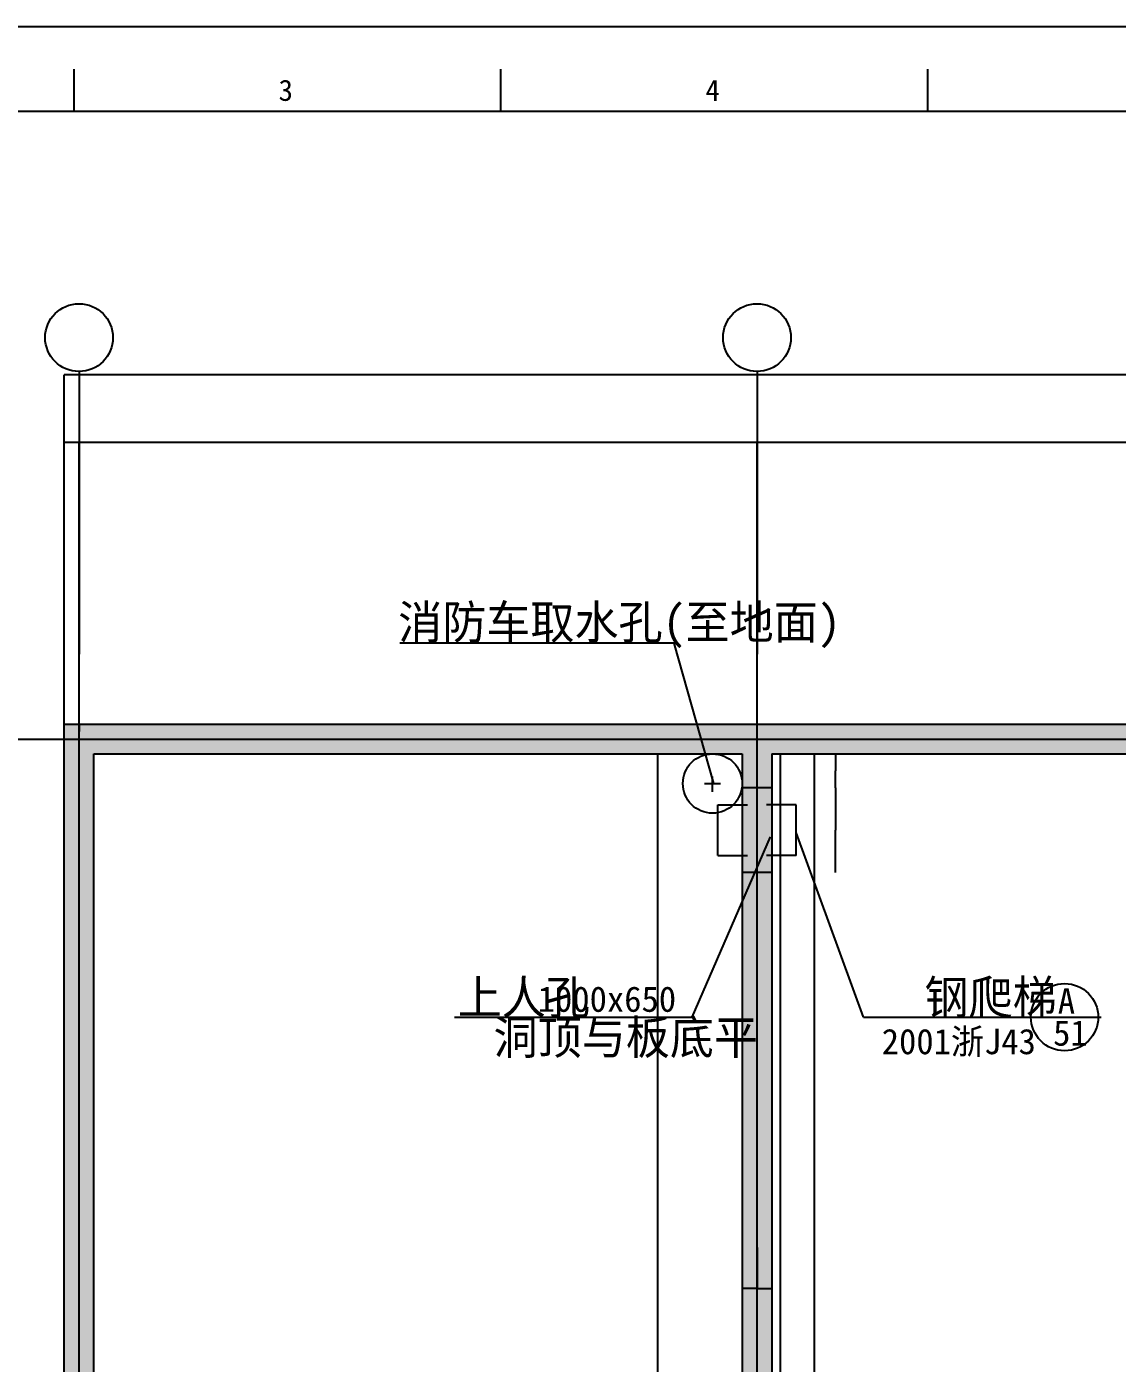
# Model space of a CAD drawing. Header units: metres. Extents: x 0 to 433927, y 0 to 133848.
# Drawn here: x 361313 to 374181, y 118072 to 133848 of the extents above; entities that cross this region are included whole.
import ezdxf

# ---------------------------------------------------------------- set-up
doc = ezdxf.new("R2010")
doc.units = ezdxf.units.M
for name, color, linetype in [('AXIS', 3, 'Continuous'), ('DOTE', 1, 'Continuous'), ('PUB_DIM', 3, 'Continuous'), ('PUB_TEXT', 7, 'Continuous'), ('TK', 9, 'Continuous'), ('WALL', 40, 'Continuous'), ('剪力墙', 252, 'Continuous'), ('说明', 60, 'Continuous')]:
    doc.layers.add(name, color=color, linetype=linetype)
doc.dimstyles.get("Standard").update_dxf_attribs({"dimtxt": 2.5, "dimasz": 2.5, "dimexe": 1.25, "dimexo": 0.625, "dimtad": 1, "dimcen": 2.5, "dimazin": 3, "dimtfac": 1, "dimtmove": 0, "dimatfit": 3})

# ---------------------------------------------------------------- blocks, each defined once
blk = doc.blocks.new('_AXISO')
blk.add_circle((0, 0), 0.5)
blk = doc.blocks.new('*D2')
for p, q in [((373428.24, 128940.05), (369929.99, 128940.05)), ((369930.24, 126440.05), (369930.24, 128940.05)), ((376930.49, 128940.05), (373432.24, 128940.05)), ((376930.24, 126440.05), (376930.24, 128940.05))]:
    blk.add_line(p, q)
at = {"layer": 'Defpoints'}
for p in [(376930.24, 128940.05), (369930.24, 126440.05), (376930.24, 126440.05)]:
    blk.add_point(p, dxfattribs=at)
at = {"layer": 'AXIS', "insert": (373430.24, 128940.05), "char_height": 1, "attachment_point": 5}
blk.add_mtext('7000', dxfattribs=at)
blk = doc.blocks.new('*D3')
for p, q in [((365928.24, 128940.05), (361929.99, 128940.05)), ((361930.24, 126440.05), (361930.24, 128940.05)), ((369930.49, 128940.05), (365932.24, 128940.05)), ((369930.24, 126440.05), (369930.24, 128940.05))]:
    blk.add_line(p, q)
at = {"layer": 'Defpoints'}
for p in [(369930.24, 128940.05), (361930.24, 126440.05), (369930.24, 126440.05)]:
    blk.add_point(p, dxfattribs=at)
at = {"layer": 'AXIS', "insert": (365930.24, 128940.05), "char_height": 1, "attachment_point": 5}
blk.add_mtext('8000', dxfattribs=at)
blk = doc.blocks.new('*D20')
for p, q in [((370854.69, 125265.05), (370854.69, 125065.05)), ((370854.44, 125065.05), (370854.19, 125065.05)), ((370854.69, 124865.05), (370854.69, 125065.05)), ((370854.69, 125065.05), (370854.69, 125065.05)), ((370854.94, 125065.05), (370855.19, 125065.05))]:
    blk.add_line(p, q)
at = {"layer": 'Defpoints'}
for p in [(370854.69, 125265.05), (370854.69, 125065.05), (370854.69, 124865.05)]:
    blk.add_point(p, dxfattribs=at)
at = {"layer": 'PUB_DIM', "insert": (370854.69, 125066.175), "char_height": 1, "attachment_point": 5}
blk.add_mtext('0', dxfattribs=at)
blk = doc.blocks.new('*D21')
for p, q in [((370854.69, 124865.05), (370854.69, 124365.05)), ((370854.44, 124365.05), (370854.19, 124365.05)), ((370854.69, 123865.05), (370854.69, 124365.05)), ((370854.69, 124365.05), (370854.69, 124365.05)), ((370854.94, 124365.05), (370855.19, 124365.05))]:
    blk.add_line(p, q)
at = {"layer": 'Defpoints'}
for p in [(370854.69, 124865.05), (370854.69, 124365.05), (370854.69, 123865.05)]:
    blk.add_point(p, dxfattribs=at)
at = {"layer": 'PUB_DIM', "insert": (370854.69, 124366.175), "char_height": 1, "attachment_point": 5}
blk.add_mtext('0', dxfattribs=at)
blk = doc.blocks.new('*D27')
for p, q in [((361930.24, 125615.05), (361930.24, 125527.55)), ((361929.99, 125527.55), (361929.74, 125527.55)), ((361930.24, 125440.05), (361930.24, 125527.55)), ((361930.24, 125527.55), (361930.24, 125527.55)), ((361930.49, 125527.55), (361930.74, 125527.55))]:
    blk.add_line(p, q)
at = {"layer": 'Defpoints'}
for p in [(361930.24, 125615.05), (361930.24, 125527.55), (361930.24, 125440.05)]:
    blk.add_point(p, dxfattribs=at)
at = {"layer": 'PUB_DIM', "insert": (361930.24, 125528.675), "char_height": 1, "attachment_point": 5}
blk.add_mtext('0', dxfattribs=at)
blk = doc.blocks.new('*D33')
for p, q in [((370678.74, 129740.05), (361755.99, 129740.05)), ((361756.24, 125840.05), (361756.24, 129740.05)), ((379606.49, 129740.05), (370683.74, 129740.05)), ((379606.24, 125840.05), (379606.24, 129740.05))]:
    blk.add_line(p, q)
at = {"layer": 'Defpoints'}
for p in [(379606.24, 129740.05), (361756.24, 125840.05), (379606.24, 125840.05)]:
    blk.add_point(p, dxfattribs=at)
at = {"layer": 'AXIS', "insert": (370681.24, 129740.05), "char_height": 1, "attachment_point": 5}
blk.add_mtext('17850', dxfattribs=at)
blk = doc.blocks.new('*D34')
for p, q in [((361841.24, 128940.05), (361754.99, 128940.05)), ((361755.24, 125015.05), (361755.24, 128940.05)), ((361930.49, 128940.05), (361844.24, 128940.05)), ((361930.24, 125015.05), (361930.24, 128940.05))]:
    blk.add_line(p, q)
at = {"layer": 'Defpoints'}
for p in [(361930.24, 128940.05), (361755.24, 125015.05), (361930.24, 125015.05)]:
    blk.add_point(p, dxfattribs=at)
at = {"layer": 'PUB_DIM', "insert": (361842.74, 128940.05), "char_height": 1, "attachment_point": 5}
blk.add_mtext('175', dxfattribs=at)
blk = doc.blocks.new('*D50')
for p, q in [((369755.24, 119440.05), (369755.24, 118954.37)), ((369930.24, 119440.05), (369930.24, 118954.37)), ((369841.24, 118954.37), (369754.99, 118954.37)), ((369930.49, 118954.37), (369844.24, 118954.37))]:
    blk.add_line(p, q)
at = {"layer": 'Defpoints'}
for p in [(369755.24, 119440.05), (369930.24, 119440.05), (369930.24, 118954.37)]:
    blk.add_point(p, dxfattribs=at)
at = {"layer": 'PUB_DIM', "insert": (369842.74, 118954.37), "char_height": 1, "attachment_point": 5}
blk.add_mtext('175', dxfattribs=at)
blk = doc.blocks.new('*D51')
for p, q in [((369930.24, 119440.05), (369930.24, 118954.37)), ((370105.24, 119440.05), (370105.24, 118954.37)), ((369930.49, 118954.37), (370016.24, 118954.37)), ((370019.24, 118954.37), (370104.99, 118954.37))]:
    blk.add_line(p, q)
at = {"layer": 'Defpoints'}
for p in [(369930.24, 119440.05), (370105.24, 119440.05), (369930.24, 118954.37)]:
    blk.add_point(p, dxfattribs=at)
at = {"layer": 'PUB_DIM', "insert": (370017.74, 118954.37), "char_height": 1, "attachment_point": 5}
blk.add_mtext('175', dxfattribs=at)

msp = doc.modelspace()

# ---------------------------------------------------------------- hatches: boundary and pattern name
at = {"layer": '剪力墙'}
h = msp.add_hatch(dxfattribs=at)
h.set_pattern_fill('SOLID')
h.paths.add_polyline_path([(361755.24, 125615.05), (361755.24, 107265.05), (377105.24, 107265.05), (379605.24, 107265.05), (379605.24, 113615.05), (379605.24, 115715.05), (377105.24, 115715.05), (377105.24, 125615.05)])
h.paths.add_polyline_path([(369755.24, 125265.05), (369755.24, 107615.05), (362105.24, 107615.05), (362105.24, 125265.05)])
h.paths.add_polyline_path([(370105.24, 125265.05), (376755.24, 125265.05), (376755.24, 115365.05), (377105.24, 115365.05), (379255.24, 115365.05), (379255.24, 107615.05), (377105.24, 107615.05), (377105.24, 113865.05), (376755.24, 113865.05), (376755.24, 107615.05), (370105.24, 107615.05)])

# ---------------------------------------------------------------- linework, layer by layer
for p, q in [((368755.24, 125265.05), (368755.24, 107615.05)), ((370205.24, 125265.05), (370205.24, 107715.05)), ((370605.24, 125265.05), (370605.24, 108115.05))]:
    msp.add_line(p, q)
at = {"layer": 'AXIS'}
for p, q in [((361930.24, 129778.62), (361930.24, 126440.05)), ((369930.24, 129778.62), (369930.24, 126440.05))]:
    msp.add_line(p, q, dxfattribs=at)
at = {"layer": 'DOTE'}
for p, q in [((361930.24, 106440.05), (361930.24, 126440.05)), ((369930.24, 106440.05), (369930.24, 126440.05)), ((360930.24, 125440.05), (380430.24, 125440.05))]:
    msp.add_line(p, q, dxfattribs=at)
at = {"layer": 'PUB_DIM'}
for p, q in [((368954.04, 126572.96), (365715.36, 126572.96)), ((369422.19, 124916.88), (368954.04, 126572.96)), ((369405.24, 124818.46), (369405.24, 124998.45)), ((370105.24, 124865.05), (369755.24, 124865.05)), ((369467.33, 124665.05), (369817.33, 124665.05)), ((369467.33, 124065.05), (369467.33, 124665.05)), ((370393.14, 124665.05), (370043.14, 124665.05)), ((370393.14, 124065.05), (370393.14, 124665.05)), ((371187.94, 122156.81), (370393.14, 124336.82)), ((370086.84, 124284.69), (369162.97, 122156.81)), ((369467.33, 124065.05), (369817.33, 124065.05)), ((370393.14, 124065.05), (370043.14, 124065.05)), ((370105.24, 123865.05), (369755.24, 123865.05)), ((366359.42, 122156.81), (369162.97, 122156.81)), ((371187.94, 122156.81), (373991.49, 122156.81))]:
    msp.add_line(p, q, dxfattribs=at)
msp.add_lwpolyline([(369311.59, 124915.05), (369498.7, 124915.05)], dxfattribs=at)
for centre, radius in [((369405.24, 124915.05), 350), ((373559.49, 122156.81), 396.73)]:
    msp.add_circle(centre, radius, dxfattribs=at)
at = {"layer": 'TK'}
for p, q in [((433391.81, 133847.74), (349291.81, 133847.74)), ((361866.81, 133347.74), (361866.81, 132847.74)), ((366904.31, 133347.74), (366904.31, 132847.74)), ((371941.81, 133347.74), (371941.81, 132847.74))]:
    msp.add_line(p, q, dxfattribs=at)
msp.add_lwpolyline([(432391.81, 132847.74), (351791.81, 132847.74), (351791.81, 75447.74), (432391.81, 75447.74)], close=True, dxfattribs=at)
at = {"layer": 'WALL'}
for p, q in [((361755.24, 107265.05), (361755.24, 125615.05)), ((361755.24, 125615.05), (377105.24, 125615.05)), ((362105.24, 107615.05), (362105.24, 125265.05)), ((362105.24, 125265.05), (369755.24, 125265.05)), ((369755.24, 125265.05), (369755.24, 107615.05)), ((370105.24, 125265.05), (376755.24, 125265.05)), ((370105.24, 125265.05), (370105.24, 107615.05))]:
    msp.add_line(p, q, dxfattribs=at)
at = {"layer": '说明'}
msp.add_lwpolyline([(361755.24, 125615.05), (377105.24, 125615.05), (377105.24, 115715.05), (379605.24, 115715.05), (379605.24, 107265.05), (361755.24, 107265.05)], close=True, dxfattribs=at)

# ---------------------------------------------------------------- block references
at = {"layer": 'AXIS', "xscale": 800, "yscale": 800, "zscale": 800}
for p in [(361930.24, 130178.62), (369930.24, 130178.62)]:
    msp.add_blockref('_AXISO', p, dxfattribs=at)

# ---------------------------------------------------------------- texts
at = {"layer": 'PUB_TEXT'}
for s, height, p in [('消防车取水孔(至地面)', 400, (365695.92, 126619.8)), ('上人孔', 400, (366397.85, 122191.82)), ('钢爬梯', 400, (371907.68, 122191.82)), ('1000x650', 300, (367342.96, 122220.05)), ('A', 300, (373479.42, 122197.22)), ('洞顶与板底平', 400, (366821.78, 121719.73)), ('51', 300, (373424.27, 121820.74)), ('2001浙J43', 300, (371402.14, 121719.73))]:
    msp.add_text(s, height=height, dxfattribs=at).set_placement(p)
at = {"layer": 'TK'}
for s, p in [('3', (364284.37, 132972.74)), ('4', (369321.87, 132972.74))]:
    msp.add_text(s, height=250, dxfattribs=at).set_placement(p)

# ---------------------------------------------------------------- dimensions: what is measured, and where the dimension line sits
at = {"layer": 'AXIS'}
for base, p1, p2, picture, middle in [((379606.24, 129740.05), (379606.24, 125840.05), (361756.24, 125840.05), '*D33', (370681.24, 129740.05)), ((369930.24, 128940.05), (369930.24, 126440.05), (361930.24, 126440.05), '*D3', (365930.24, 128940.05)), ((376930.24, 128940.05), (376930.24, 126440.05), (369930.24, 126440.05), '*D2', (373430.24, 128940.05))]:
    dim = msp.add_linear_dim(base=base, p1=p1, p2=p2, dimstyle='Standard', dxfattribs=at)
    dim.commit()
    dim.dimension.update_dxf_attribs({"geometry": picture, "text_midpoint": middle})
at = {"layer": 'PUB_DIM'}
for base, p1, p2, picture, middle in [((361930.24, 128940.05), (361930.24, 125015.05), (361755.24, 125015.05), '*D34', (361842.74, 128940.05)), ((361930.24, 125527.55), (361930.24, 125615.05), (361930.24, 125440.05), '*D27', (361930.24, 125528.675)), ((370854.69, 125065.05), (370854.69, 125265.05), (370854.69, 124865.05), '*D20', (370854.69, 125066.175)), ((370854.69, 124365.05), (370854.69, 124865.05), (370854.69, 123865.05), '*D21', (370854.69, 124366.175)), ((369930.24, 118954.37), (369930.24, 119440.05), (369755.24, 119440.05), '*D50', (369842.74, 118954.37)), ((369930.24, 118954.37), (369930.24, 119440.05), (370105.24, 119440.05), '*D51', (370017.74, 118954.37))]:
    dim = msp.add_linear_dim(base=base, p1=p1, p2=p2, dimstyle='Standard', dxfattribs=at)
    dim.commit()
    dim.dimension.update_dxf_attribs({"geometry": picture, "text_midpoint": middle})

doc.saveas('drawing.dxf')
